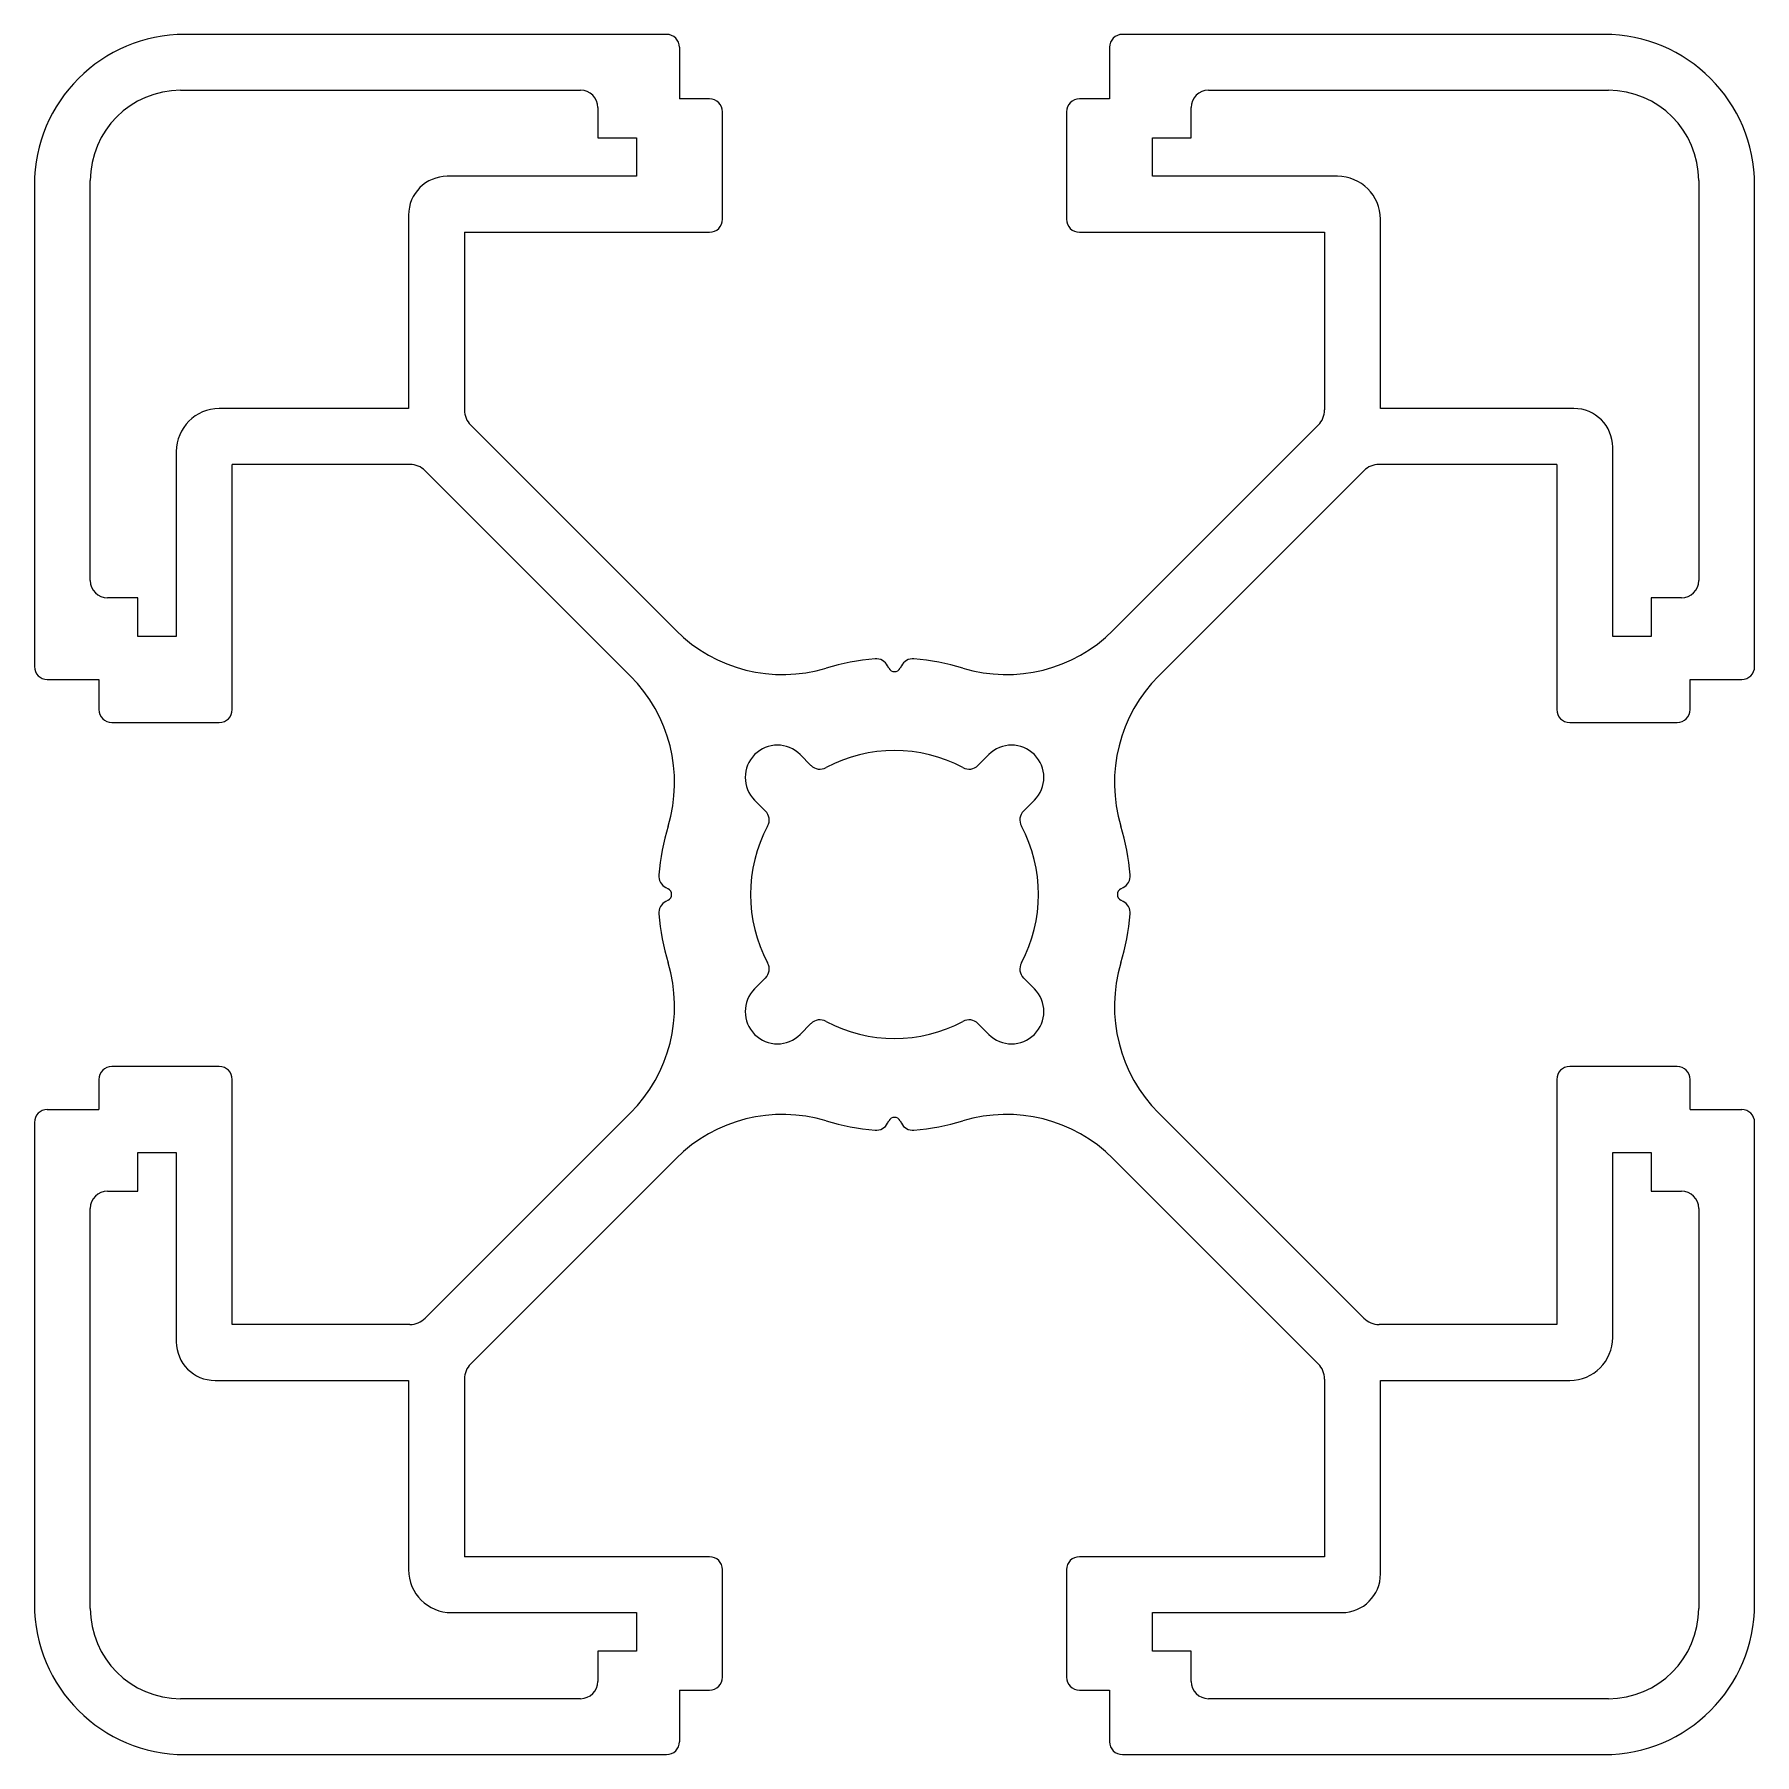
# Model space of a CAD drawing. Extents: x 1345.8 to 1385.8, y 1994.2 to 2034.2.
import ezdxf

# ---------------------------------------------------------------- set-up
doc = ezdxf.new("R2010")
doc.units = 0
doc.layers.get('0').update_dxf_attribs({"linetype": 'CONTINUOUS'})

msp = doc.modelspace()

# ---------------------------------------------------------------- linework, layer by layer
for p, q in [((1360.502, 2034.229), (1349.302, 2034.229)), ((1382.302, 2034.229), (1371.102, 2034.229)), ((1360.802, 2033.929), (1360.802, 2032.729)), ((1370.802, 2033.929), (1370.802, 2032.729)), ((1349.202, 2032.929), (1358.502, 2032.929)), ((1373.102, 2032.929), (1382.402, 2032.929)), ((1358.902, 2032.529), (1358.902, 2031.822)), ((1361.502, 2032.729), (1360.802, 2032.729)), ((1361.802, 2029.929), (1361.802, 2032.429)), ((1369.802, 2032.429), (1369.802, 2029.929)), ((1370.802, 2032.729), (1370.102, 2032.729)), ((1372.702, 2031.822), (1372.702, 2032.529)), ((1358.902, 2031.822), (1359.802, 2031.822)), ((1359.802, 2031.822), (1359.802, 2030.929)), ((1371.802, 2030.929), (1371.802, 2031.822)), ((1371.802, 2031.822), (1372.702, 2031.822)), ((1347.102, 2021.529), (1347.102, 2030.829)), ((1359.802, 2030.929), (1355.402, 2030.929)), ((1376.102, 2030.929), (1371.802, 2030.929)), ((1384.502, 2030.829), (1384.502, 2021.529)), ((1345.802, 2030.729), (1345.802, 2019.529)), ((1385.802, 2019.529), (1385.802, 2030.729)), ((1354.502, 2030.029), (1354.502, 2025.529)), ((1355.802, 2029.629), (1361.502, 2029.629)), ((1355.802, 2029.629), (1355.802, 2025.496)), ((1370.102, 2029.629), (1375.802, 2029.629)), ((1375.802, 2029.629), (1375.802, 2025.496)), ((1377.102, 2025.529), (1377.102, 2029.929)), ((1354.502, 2025.529), (1350.102, 2025.529)), ((1381.602, 2025.529), (1377.102, 2025.529)), ((1360.723, 2020.369), (1355.948, 2025.143)), ((1375.655, 2025.143), (1370.881, 2020.369)), ((1349.102, 2024.529), (1349.102, 2020.229)), ((1382.502, 2020.229), (1382.502, 2024.629)), ((1350.402, 2018.529), (1350.402, 2024.229)), ((1354.534, 2024.229), (1350.402, 2024.229)), ((1354.888, 2024.082), (1359.662, 2019.308)), ((1371.942, 2019.308), (1376.716, 2024.082)), ((1381.202, 2024.229), (1377.07, 2024.229)), ((1381.202, 2024.229), (1381.202, 2018.529)), ((1348.209, 2021.129), (1347.502, 2021.129)), ((1348.209, 2020.229), (1348.209, 2021.129)), ((1383.395, 2021.129), (1383.395, 2020.229)), ((1384.102, 2021.129), (1383.395, 2021.129)), ((1349.102, 2020.229), (1348.209, 2020.229)), ((1383.395, 2020.229), (1382.502, 2020.229)), ((1346.102, 2019.229), (1347.302, 2019.229)), ((1347.302, 2019.229), (1347.302, 2018.529)), ((1365.668, 2019.493), (1365.641, 2019.546)), ((1365.963, 2019.546), (1365.936, 2019.493)), ((1384.302, 2019.229), (1385.502, 2019.229)), ((1384.302, 2018.529), (1384.302, 2019.229)), ((1347.602, 2018.229), (1350.102, 2018.229)), ((1381.502, 2018.229), (1384.002, 2018.229)), ((1363.61, 2017.481), (1363.86, 2017.231)), ((1367.743, 2017.231), (1367.994, 2017.481)), ((1362.8, 2016.17), (1362.549, 2016.421)), ((1369.055, 2016.421), (1368.804, 2016.17)), ((1360.484, 2014.389), (1360.537, 2014.362)), ((1360.537, 2014.095), (1360.484, 2014.068)), ((1371.067, 2014.362), (1371.12, 2014.389)), ((1371.12, 2014.068), (1371.067, 2014.095)), ((1362.549, 2012.037), (1362.8, 2012.287)), ((1368.804, 2012.287), (1369.055, 2012.037)), ((1363.86, 2011.226), (1363.61, 2010.976)), ((1367.994, 2010.976), (1367.743, 2011.226)), ((1350.102, 2010.229), (1347.602, 2010.229)), ((1384.002, 2010.229), (1381.502, 2010.229)), ((1347.302, 2009.929), (1347.302, 2009.229)), ((1350.402, 2004.229), (1350.402, 2009.929)), ((1381.202, 2009.929), (1381.202, 2004.229)), ((1384.302, 2009.229), (1384.302, 2009.929)), ((1346.102, 2009.229), (1347.302, 2009.229)), ((1384.302, 2009.229), (1385.502, 2009.229)), ((1345.802, 2008.929), (1345.802, 1997.729)), ((1359.662, 2009.149), (1354.888, 2004.375)), ((1365.641, 2008.911), (1365.668, 2008.964)), ((1365.936, 2008.964), (1365.963, 2008.911)), ((1376.716, 2004.375), (1371.942, 2009.149)), ((1385.802, 1997.729), (1385.802, 2008.929)), ((1348.209, 2008.229), (1349.102, 2008.229)), ((1348.209, 2007.329), (1348.209, 2008.229)), ((1349.102, 2008.229), (1349.102, 2003.829)), ((1355.948, 2003.314), (1360.723, 2008.089)), ((1370.881, 2008.089), (1375.655, 2003.314)), ((1382.502, 2008.229), (1383.395, 2008.229)), ((1382.502, 2003.929), (1382.502, 2008.229)), ((1383.395, 2008.229), (1383.395, 2007.329)), ((1347.502, 2007.329), (1348.209, 2007.329)), ((1383.395, 2007.329), (1384.102, 2007.329)), ((1347.102, 1997.629), (1347.102, 2006.929)), ((1384.502, 2006.929), (1384.502, 1997.629)), ((1354.534, 2004.229), (1350.402, 2004.229)), ((1381.202, 2004.229), (1377.07, 2004.229)), ((1350.002, 2002.929), (1354.502, 2002.929)), ((1354.502, 2002.929), (1354.502, 1998.529)), ((1355.802, 2002.961), (1355.802, 1998.829)), ((1375.802, 2002.961), (1375.802, 1998.829)), ((1377.102, 2002.929), (1381.502, 2002.929)), ((1377.102, 1998.429), (1377.102, 2002.929)), ((1361.502, 1998.829), (1355.802, 1998.829)), ((1375.802, 1998.829), (1370.102, 1998.829)), ((1361.802, 1996.029), (1361.802, 1998.529)), ((1369.802, 1998.529), (1369.802, 1996.029)), ((1355.502, 1997.529), (1359.802, 1997.529)), ((1359.802, 1997.529), (1359.802, 1996.635)), ((1371.802, 1996.635), (1371.802, 1997.529)), ((1371.802, 1997.529), (1376.202, 1997.529)), ((1359.802, 1996.635), (1358.902, 1996.635)), ((1358.902, 1996.635), (1358.902, 1995.929)), ((1372.702, 1996.635), (1371.802, 1996.635)), ((1372.702, 1995.929), (1372.702, 1996.635)), ((1360.802, 1995.729), (1360.802, 1994.529)), ((1360.802, 1995.729), (1361.502, 1995.729)), ((1370.102, 1995.729), (1370.802, 1995.729)), ((1370.802, 1995.729), (1370.802, 1994.529)), ((1358.502, 1995.529), (1349.202, 1995.529)), ((1382.402, 1995.529), (1373.102, 1995.529)), ((1349.302, 1994.229), (1360.502, 1994.229)), ((1371.102, 1994.229), (1382.302, 1994.229))]:
    msp.add_line(p, q)
for centre, radius, start, end in [((1349.302, 2030.729), 3.5, 90, 180), ((1360.502, 2033.929), 0.3, 360, 90), ((1371.102, 2033.929), 0.3, 90, 180), ((1382.302, 2030.729), 3.5, 360, 90), ((1349.202, 2030.829), 2.1, 90, 180), ((1358.502, 2032.529), 0.4, 0, 90), ((1373.102, 2032.529), 0.4, 90, 180), ((1382.402, 2030.829), 2.1, 360, 90), ((1361.502, 2032.429), 0.3, 360, 90), ((1370.102, 2032.429), 0.3, 90, 180), ((1355.402, 2030.029), 0.9, 90, 180), ((1376.102, 2029.929), 1, 360, 90), ((1361.502, 2029.929), 0.3, 270, 360), ((1370.102, 2029.929), 0.3, 180, 270), ((1350.102, 2024.529), 1, 90, 180), ((1356.302, 2025.496), 0.5, 180, 225), ((1375.302, 2025.496), 0.5, 315, 360), ((1381.602, 2024.629), 0.9, 0, 90), ((1354.534, 2023.729), 0.5, 45, 90), ((1377.07, 2023.729), 0.5, 90, 135), ((1347.502, 2021.529), 0.4, 180, 270), ((1384.102, 2021.529), 0.4, 270, 0), ((1363.197, 2022.843), 3.5, 225, 286.8214), ((1368.406, 2022.843), 3.5, 253.1786, 315), ((1365.802, 2014.229), 5.5, 94.7256, 106.8214), ((1365.374, 2019.411), 0.3, 26.828, 94.7256), ((1366.23, 2019.411), 0.3, 85.2744, 153.172), ((1365.802, 2014.229), 5.5, 73.1786, 85.2744), ((1346.102, 2019.529), 0.3, 180, 270), ((1357.187, 2016.833), 3.5, 343.1786, 45), ((1365.802, 2019.561), 0.15, 206.828, 333.172), ((1374.417, 2016.833), 3.5, 135, 196.8214), ((1385.502, 2019.529), 0.3, 270, 0), ((1347.602, 2018.529), 0.3, 180, 270), ((1350.102, 2018.529), 0.3, 270, 0), ((1381.502, 2018.529), 0.3, 180, 270), ((1384.002, 2018.529), 0.3, 270, 0), ((1363.08, 2016.951), 0.75, 45, 225), ((1368.524, 2016.951), 0.75, 315, 135), ((1364.073, 2017.443), 0.3, 225, 298.2814), ((1365.802, 2014.229), 3.35, 61.7186, 118.2814), ((1367.531, 2017.443), 0.3, 241.7186, 315), ((1362.588, 2015.958), 0.3, 331.7186, 45), ((1369.016, 2015.958), 0.3, 135, 208.2814), ((1365.802, 2014.229), 5.5, 163.1786, 175.2744), ((1365.802, 2014.229), 3.35, 151.7186, 208.2814), ((1365.802, 2014.229), 3.35, 331.7186, 28.2814), ((1365.802, 2014.229), 5.5, 4.7256, 16.8214), ((1360.62, 2014.657), 0.3, 175.2744, 243.172), ((1370.984, 2014.657), 0.3, 296.828, 4.7256), ((1360.62, 2013.8), 0.3, 116.828, 184.7256), ((1360.47, 2014.229), 0.15, 296.828, 63.172), ((1371.134, 2014.229), 0.15, 116.828, 243.172), ((1370.984, 2013.8), 0.3, 355.2744, 63.172), ((1365.802, 2014.229), 5.5, 184.7256, 196.8214), ((1365.802, 2014.229), 5.5, 343.1786, 355.2744), ((1357.187, 2011.624), 3.5, 315, 16.8214), ((1362.588, 2012.499), 0.3, 315, 28.2814), ((1369.016, 2012.499), 0.3, 151.7186, 225), ((1374.417, 2011.624), 3.5, 163.1786, 225), ((1363.08, 2011.506), 0.75, 135, 315), ((1368.524, 2011.506), 0.75, 225, 45), ((1364.073, 2011.014), 0.3, 61.7186, 135), ((1365.802, 2014.229), 3.35, 241.7186, 298.2814), ((1367.531, 2011.014), 0.3, 45, 118.2814), ((1347.602, 2009.929), 0.3, 90, 180), ((1350.102, 2009.929), 0.3, 360, 90), ((1381.502, 2009.929), 0.3, 90, 180), ((1384.002, 2009.929), 0.3, 0, 90), ((1346.102, 2008.929), 0.3, 90, 180), ((1385.502, 2008.929), 0.3, 360, 90), ((1363.197, 2005.614), 3.5, 73.1786, 135), ((1365.802, 2014.229), 5.5, 253.1786, 265.2744), ((1365.374, 2009.046), 0.3, 265.2744, 333.172), ((1365.802, 2008.896), 0.15, 26.828, 153.172), ((1366.23, 2009.046), 0.3, 206.828, 274.7256), ((1365.802, 2014.229), 5.5, 274.7256, 286.8214), ((1368.406, 2005.614), 3.5, 45, 106.8214), ((1347.502, 2006.929), 0.4, 90, 180), ((1384.102, 2006.929), 0.4, 360, 90), ((1354.534, 2004.729), 0.5, 270, 315), ((1377.07, 2004.729), 0.5, 225, 270), ((1350.002, 2003.829), 0.9, 180, 270), ((1381.502, 2003.929), 1, 270, 360), ((1356.302, 2002.961), 0.5, 135, 180), ((1375.302, 2002.961), 0.5, 0, 45), ((1361.502, 1998.529), 0.3, 0, 90), ((1370.102, 1998.529), 0.3, 90, 180), ((1355.502, 1998.529), 1, 180, 270), ((1376.202, 1998.429), 0.9, 270, 360), ((1349.302, 1997.729), 3.5, 180, 270), ((1349.202, 1997.629), 2.1, 180, 270), ((1382.302, 1997.729), 3.5, 270, 0), ((1382.402, 1997.629), 2.1, 270, 0), ((1361.502, 1996.029), 0.3, 270, 0), ((1370.102, 1996.029), 0.3, 180, 270), ((1358.502, 1995.929), 0.4, 270, 360), ((1373.102, 1995.929), 0.4, 180, 270), ((1360.502, 1994.529), 0.3, 270, 0), ((1371.102, 1994.529), 0.3, 180, 270)]:
    msp.add_arc(centre, radius, start, end)

doc.saveas('drawing.dxf')
